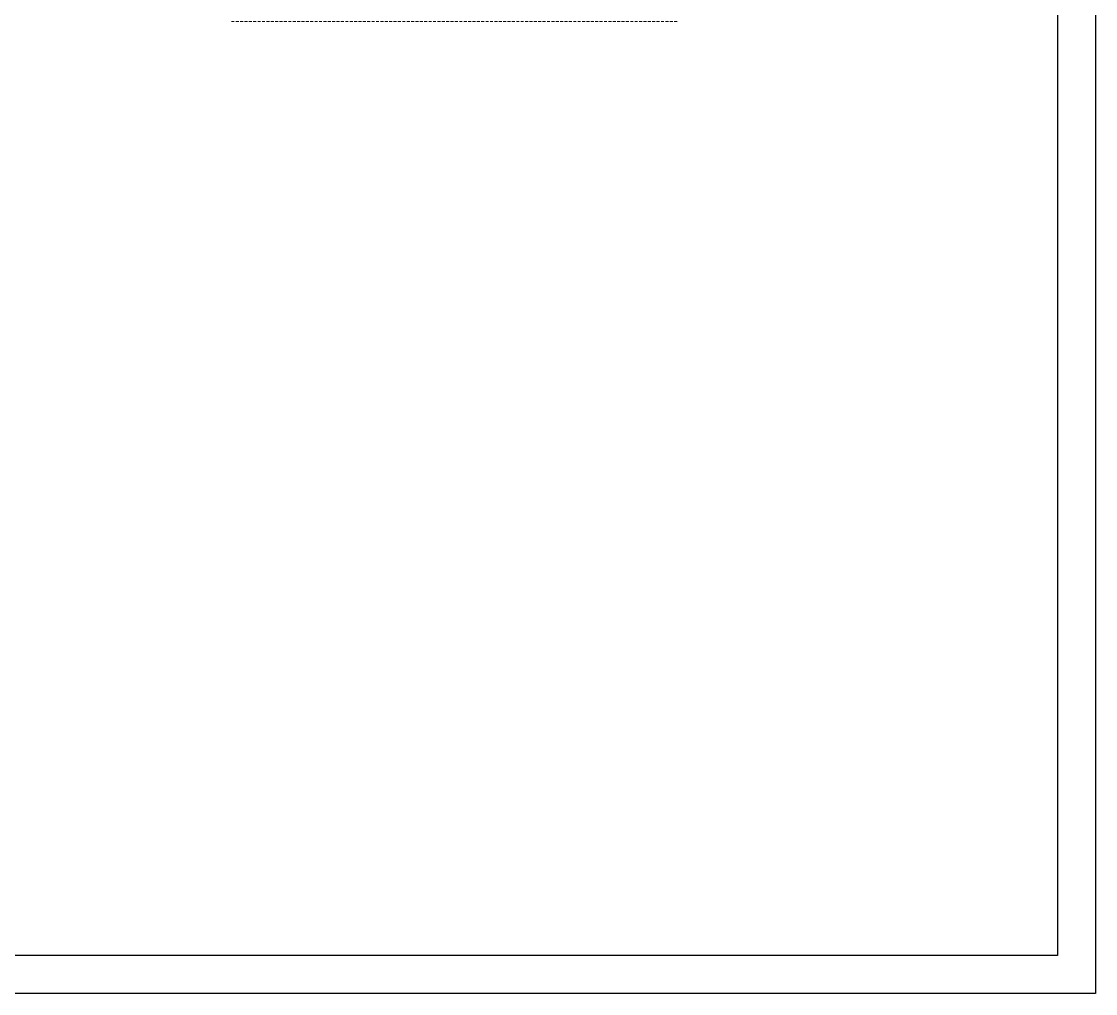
# Model space of a CAD drawing. Header units: millimetres. Extents: x -5804 to 56024, y 506 to 54141.
# Drawn here: x 48675 to 56024, y 506 to 7159 of the extents above; entities that cross this region are included whole.
import ezdxf

# ---------------------------------------------------------------- set-up
doc = ezdxf.new("R2010")
doc.units = ezdxf.units.MM
doc.linetypes.add('Hidden Line', pattern=[30, 20, -10])
doc.layers.add('2D Drafting - General2', color=251, linetype='Continuous', lineweight=15)
doc.layers.add('2D Drafting - General5', color=161, linetype='Continuous', lineweight=25)

msp = doc.modelspace()

# ---------------------------------------------------------------- linework, layer by layer
at = {"layer": '2D Drafting - General2', "linetype": 'Hidden Line'}
msp.add_line((50110.74, 7158.99), (53165.48, 7158.99), dxfattribs=at)
at = {"layer": '2D Drafting - General5', "linetype": 'Continuous'}
for p, q in [((55763.95, 26265.2), (55763.95, 765.22)), ((56023.59, 26005.56), (56023.59, 505.58)), ((55763.95, 765.22), (948.35, 765.22)), ((56023.59, 505.58), (688.71, 505.58))]:
    msp.add_line(p, q, dxfattribs=at)

doc.saveas('drawing.dxf')
